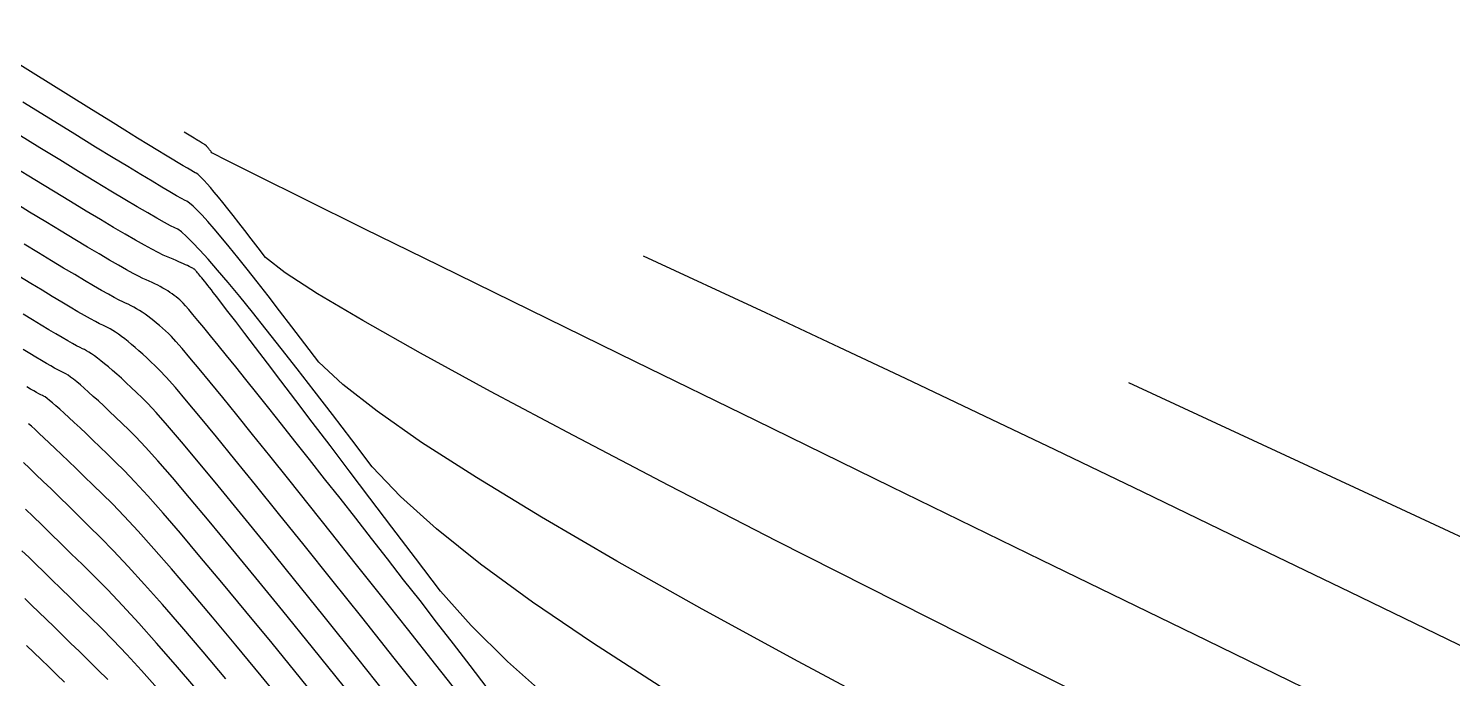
# Model space of a CAD drawing. Header units: inches. Extents: x 1412622.3 to 1412714.6, y 4931530.8 to 4931588.5.
# Drawn here: x 1412636.31 to 1412649.15, y 4931580.57 to 4931586.43 of the extents above; entities that cross this region are included whole.
import ezdxf

# ---------------------------------------------------------------- set-up
doc = ezdxf.new("R2010")
doc.units = ezdxf.units.IN
doc.header["$MEASUREMENT"] = 0

msp = doc.modelspace()

# ---------------------------------------------------------------- linework, layer by layer
for points in [[(1412646.662, 4931579.997), (1412645.347, 4931580.653), (1412644.146, 4931581.258), (1412643.059, 4931581.81), (1412642.085, 4931582.311), (1412641.225, 4931582.759), (1412640.479, 4931583.156), (1412639.846, 4931583.501), (1412639.326, 4931583.795), (1412638.92, 4931584.036), (1412638.628, 4931584.226), (1412638.449, 4931584.363), (1412638.384, 4931584.449), (1412638.322, 4931584.53), (1412638.264, 4931584.606), (1412638.209, 4931584.676), (1412638.158, 4931584.742), (1412638.111, 4931584.802), (1412638.066, 4931584.857), (1412638.026, 4931584.907), (1412637.989, 4931584.952), (1412637.955, 4931584.992), (1412637.925, 4931585.026), (1412637.899, 4931585.056), (1412637.875, 4931585.08), (1412637.856, 4931585.099), (1412637.84, 4931585.113), (1412637.827, 4931585.122), (1412637.818, 4931585.126), (1412637.802, 4931585.135), (1412637.778, 4931585.148), (1412637.747, 4931585.166), (1412637.708, 4931585.189), (1412637.662, 4931585.216), (1412637.609, 4931585.248), (1412637.548, 4931585.285), (1412637.48, 4931585.327), (1412637.396, 4931585.378), (1412637.297, 4931585.439), (1412637.183, 4931585.51), (1412637.053, 4931585.59), (1412636.884, 4931585.695), (1412636.675, 4931585.825), (1412636.356, 4931586.023), (1412635.711, 4931586.425)], [(1412644.204, 4931580.216), (1412643.249, 4931580.726), (1412642.386, 4931581.197), (1412641.615, 4931581.63), (1412640.937, 4931582.025), (1412640.351, 4931582.381), (1412639.857, 4931582.698), (1412639.456, 4931582.978), (1412639.147, 4931583.219), (1412638.93, 4931583.421), (1412638.806, 4931583.585), (1412638.688, 4931583.739), (1412638.577, 4931583.884), (1412638.473, 4931584.018), (1412638.375, 4931584.143), (1412638.284, 4931584.258), (1412638.2, 4931584.363), (1412638.122, 4931584.459), (1412638.051, 4931584.545), (1412637.987, 4931584.621), (1412637.93, 4931584.687), (1412637.879, 4931584.743), (1412637.835, 4931584.789), (1412637.798, 4931584.826), (1412637.767, 4931584.853), (1412637.743, 4931584.87), (1412637.726, 4931584.877), (1412637.695, 4931584.894), (1412637.649, 4931584.919), (1412637.589, 4931584.954), (1412637.516, 4931584.997), (1412637.428, 4931585.049), (1412637.326, 4931585.111), (1412637.21, 4931585.181), (1412637.079, 4931585.261), (1412636.92, 4931585.358), (1412636.731, 4931585.475), (1412636.512, 4931585.61), (1412636.264, 4931585.763)], [(1412642.006, 4931580.501), (1412641.396, 4931580.893), (1412640.857, 4931581.26), (1412640.389, 4931581.602), (1412639.992, 4931581.919), (1412639.666, 4931582.211), (1412639.411, 4931582.479), (1412639.228, 4931582.721), (1412639.054, 4931582.948), (1412638.89, 4931583.162), (1412638.736, 4931583.36), (1412638.591, 4931583.545), (1412638.457, 4931583.715), (1412638.333, 4931583.87), (1412638.218, 4931584.011), (1412638.114, 4931584.137), (1412638.019, 4931584.249), (1412637.934, 4931584.347), (1412637.859, 4931584.43), (1412637.794, 4931584.499), (1412637.739, 4931584.553), (1412637.694, 4931584.593), (1412637.659, 4931584.618), (1412637.633, 4931584.629), (1412637.594, 4931584.649), (1412637.54, 4931584.678), (1412637.472, 4931584.716), (1412637.39, 4931584.764), (1412637.293, 4931584.82), (1412637.182, 4931584.886), (1412637.058, 4931584.961), (1412636.918, 4931585.045), (1412636.765, 4931585.138), (1412636.598, 4931585.241), (1412636.416, 4931585.352), (1412636.22, 4931585.473)], [(1412648.556, 4931580.122), (1412646.932, 4931580.913), (1412645.443, 4931581.639), (1412644.089, 4931582.299), (1412642.869, 4931582.894), (1412641.785, 4931583.424), (1412640.835, 4931583.889), (1412640.02, 4931584.288), (1412639.34, 4931584.622), (1412638.795, 4931584.891), (1412638.384, 4931585.094), (1412638.109, 4931585.233), (1412637.968, 4931585.306), (1412637.962, 4931585.314), (1412637.957, 4931585.321), (1412637.951, 4931585.328), (1412637.946, 4931585.334), (1412637.942, 4931585.34), (1412637.937, 4931585.346), (1412637.933, 4931585.351), (1412637.93, 4931585.355), (1412637.926, 4931585.359), (1412637.923, 4931585.363), (1412637.92, 4931585.366), (1412637.918, 4931585.369), (1412637.916, 4931585.371), (1412637.914, 4931585.373), (1412637.913, 4931585.374), (1412637.912, 4931585.375), (1412637.911, 4931585.375), (1412637.909, 4931585.376), (1412637.907, 4931585.377), (1412637.904, 4931585.379), (1412637.901, 4931585.381), (1412637.897, 4931585.383), (1412637.892, 4931585.386), (1412637.886, 4931585.39), (1412637.88, 4931585.393), (1412637.872, 4931585.398), (1412637.863, 4931585.404), (1412637.853, 4931585.41), (1412637.841, 4931585.417), (1412637.826, 4931585.427), (1412637.807, 4931585.439), (1412637.778, 4931585.457), (1412637.719, 4931585.493)], [(1412641.008, 4931580.39), (1412640.63, 4931580.726), (1412640.303, 4931581.049), (1412640.027, 4931581.358), (1412639.802, 4931581.655), (1412639.59, 4931581.934), (1412639.391, 4931582.196), (1412639.205, 4931582.441), (1412639.032, 4931582.67), (1412638.872, 4931582.88), (1412638.724, 4931583.074), (1412638.59, 4931583.251), (1412638.468, 4931583.411), (1412638.36, 4931583.553), (1412638.264, 4931583.678), (1412638.182, 4931583.787), (1412638.112, 4931583.878), (1412638.055, 4931583.952), (1412638.011, 4931584.009), (1412637.98, 4931584.048), (1412637.963, 4931584.071), (1412637.946, 4931584.092), (1412637.93, 4931584.112), (1412637.915, 4931584.131), (1412637.901, 4931584.149), (1412637.888, 4931584.165), (1412637.876, 4931584.18), (1412637.865, 4931584.193), (1412637.855, 4931584.205), (1412637.846, 4931584.216), (1412637.838, 4931584.226), (1412637.832, 4931584.234), (1412637.826, 4931584.241), (1412637.821, 4931584.247), (1412637.817, 4931584.252), (1412637.814, 4931584.255), (1412637.812, 4931584.257), (1412637.808, 4931584.259), (1412637.803, 4931584.262), (1412637.795, 4931584.266), (1412637.786, 4931584.271), (1412637.775, 4931584.277), (1412637.762, 4931584.283), (1412637.747, 4931584.29), (1412637.73, 4931584.298), (1412637.711, 4931584.306), (1412637.691, 4931584.315), (1412637.668, 4931584.325), (1412637.644, 4931584.336), (1412637.617, 4931584.347), (1412637.589, 4931584.359), (1412637.559, 4931584.372), (1412637.528, 4931584.385), (1412637.484, 4931584.407), (1412637.427, 4931584.437), (1412637.359, 4931584.474), (1412637.279, 4931584.519), (1412637.186, 4931584.573), (1412637.081, 4931584.634), (1412636.964, 4931584.704), (1412636.834, 4931584.781), (1412636.693, 4931584.866), (1412636.539, 4931584.96), (1412636.373, 4931585.061), (1412636.195, 4931585.17)], [(1412640.449, 4931580.487), (1412640.295, 4931580.688), (1412640.143, 4931580.885), (1412639.992, 4931581.08), (1412639.843, 4931581.273), (1412639.695, 4931581.462), (1412639.55, 4931581.65), (1412639.405, 4931581.834), (1412639.263, 4931582.016), (1412639.122, 4931582.195), (1412638.983, 4931582.371), (1412638.846, 4931582.545), (1412638.716, 4931582.709), (1412638.594, 4931582.862), (1412638.48, 4931583.006), (1412638.373, 4931583.14), (1412638.274, 4931583.264), (1412638.183, 4931583.378), (1412638.1, 4931583.482), (1412638.024, 4931583.575), (1412637.956, 4931583.659), (1412637.895, 4931583.733), (1412637.842, 4931583.797), (1412637.797, 4931583.851), (1412637.76, 4931583.895), (1412637.73, 4931583.929), (1412637.708, 4931583.953), (1412637.694, 4931583.967), (1412637.678, 4931583.981), (1412637.662, 4931583.995), (1412637.645, 4931584.009), (1412637.627, 4931584.022), (1412637.609, 4931584.036), (1412637.589, 4931584.049), (1412637.569, 4931584.062), (1412637.548, 4931584.075), (1412637.525, 4931584.088), (1412637.502, 4931584.101), (1412637.479, 4931584.113), (1412637.454, 4931584.126), (1412637.428, 4931584.138), (1412637.402, 4931584.15), (1412637.374, 4931584.163), (1412637.346, 4931584.175), (1412637.307, 4931584.194), (1412637.258, 4931584.22), (1412637.197, 4931584.253), (1412637.126, 4931584.293), (1412637.044, 4931584.34), (1412636.951, 4931584.395), (1412636.847, 4931584.456), (1412636.733, 4931584.525), (1412636.608, 4931584.6), (1412636.472, 4931584.683), (1412636.325, 4931584.772), (1412636.167, 4931584.869)], [(1412640.233, 4931580.381), (1412639.986, 4931580.694), (1412639.729, 4931581.019), (1412639.487, 4931581.325), (1412639.259, 4931581.612), (1412639.045, 4931581.881), (1412638.846, 4931582.131), (1412638.661, 4931582.363), (1412638.49, 4931582.576), (1412638.334, 4931582.77), (1412638.192, 4931582.945), (1412638.065, 4931583.102), (1412637.952, 4931583.241), (1412637.853, 4931583.36), (1412637.769, 4931583.461), (1412637.699, 4931583.543), (1412637.643, 4931583.607), (1412637.602, 4931583.652), (1412637.575, 4931583.678), (1412637.548, 4931583.703), (1412637.522, 4931583.728), (1412637.495, 4931583.751), (1412637.469, 4931583.773), (1412637.443, 4931583.794), (1412637.417, 4931583.815), (1412637.391, 4931583.834), (1412637.365, 4931583.852), (1412637.34, 4931583.87), (1412637.314, 4931583.886), (1412637.289, 4931583.901), (1412637.264, 4931583.916), (1412637.239, 4931583.929), (1412637.214, 4931583.942), (1412637.189, 4931583.953), (1412637.165, 4931583.964), (1412637.131, 4931583.98), (1412637.088, 4931584.003), (1412637.035, 4931584.032), (1412636.973, 4931584.067), (1412636.902, 4931584.108), (1412636.821, 4931584.155), (1412636.731, 4931584.209), (1412636.631, 4931584.268), (1412636.522, 4931584.334), (1412636.404, 4931584.406), (1412636.276, 4931584.484)], [(1412663.532, 4931573.893), (1412661.73, 4931574.792), (1412659.802, 4931575.73), (1412657.981, 4931576.615), (1412656.266, 4931577.448), (1412654.659, 4931578.229), (1412653.158, 4931578.957), (1412651.764, 4931579.634), (1412650.477, 4931580.257), (1412649.297, 4931580.829), (1412648.224, 4931581.348), (1412647.244, 4931581.821), (1412646.358, 4931582.249), (1412645.565, 4931582.63), (1412644.865, 4931582.965), (1412644.218, 4931583.273), (1412643.623, 4931583.554), (1412642.958, 4931583.864), (1412641.855, 4931584.374)], [(1412639.924, 4931580.362), (1412639.61, 4931580.756), (1412639.318, 4931581.123), (1412639.047, 4931581.462), (1412638.798, 4931581.774), (1412638.569, 4931582.058), (1412638.361, 4931582.315), (1412638.174, 4931582.545), (1412638.008, 4931582.748), (1412637.864, 4931582.923), (1412637.74, 4931583.071), (1412637.638, 4931583.191), (1412637.556, 4931583.284), (1412637.496, 4931583.35), (1412637.456, 4931583.389), (1412637.418, 4931583.425), (1412637.381, 4931583.46), (1412637.345, 4931583.493), (1412637.31, 4931583.524), (1412637.277, 4931583.553), (1412637.244, 4931583.581), (1412637.213, 4931583.606), (1412637.183, 4931583.63), (1412637.154, 4931583.652), (1412637.126, 4931583.672), (1412637.099, 4931583.69), (1412637.074, 4931583.706), (1412637.05, 4931583.72), (1412637.026, 4931583.733), (1412637.004, 4931583.744), (1412636.984, 4931583.753), (1412636.955, 4931583.767), (1412636.918, 4931583.786), (1412636.873, 4931583.811), (1412636.82, 4931583.84), (1412636.76, 4931583.875), (1412636.691, 4931583.916), (1412636.614, 4931583.961), (1412636.529, 4931584.012), (1412636.437, 4931584.068), (1412636.336, 4931584.129), (1412636.227, 4931584.195)], [(1412639.608, 4931580.345), (1412639.282, 4931580.753), (1412638.98, 4931581.129), (1412638.704, 4931581.473), (1412638.452, 4931581.783), (1412638.225, 4931582.062), (1412638.024, 4931582.308), (1412637.847, 4931582.521), (1412637.695, 4931582.702), (1412637.568, 4931582.85), (1412637.466, 4931582.966), (1412637.39, 4931583.049), (1412637.338, 4931583.099), (1412637.288, 4931583.147), (1412637.24, 4931583.193), (1412637.195, 4931583.235), (1412637.152, 4931583.275), (1412637.111, 4931583.312), (1412637.072, 4931583.346), (1412637.035, 4931583.378), (1412637.001, 4931583.407), (1412636.968, 4931583.433), (1412636.938, 4931583.457), (1412636.91, 4931583.478), (1412636.884, 4931583.496), (1412636.86, 4931583.512), (1412636.839, 4931583.524), (1412636.819, 4931583.534), (1412636.802, 4931583.542), (1412636.779, 4931583.553), (1412636.748, 4931583.569), (1412636.711, 4931583.589), (1412636.668, 4931583.614), (1412636.618, 4931583.643), (1412636.561, 4931583.676), (1412636.498, 4931583.713), (1412636.428, 4931583.755), (1412636.351, 4931583.801), (1412636.268, 4931583.852)], [(1412639.161, 4931580.494), (1412638.873, 4931580.852), (1412638.606, 4931581.181), (1412638.362, 4931581.48), (1412638.141, 4931581.75), (1412637.942, 4931581.99), (1412637.765, 4931582.2), (1412637.611, 4931582.381), (1412637.48, 4931582.533), (1412637.37, 4931582.655), (1412637.283, 4931582.747), (1412637.219, 4931582.81), (1412637.158, 4931582.869), (1412637.1, 4931582.925), (1412637.045, 4931582.977), (1412636.993, 4931583.026), (1412636.945, 4931583.071), (1412636.899, 4931583.112), (1412636.857, 4931583.15), (1412636.818, 4931583.185), (1412636.782, 4931583.215), (1412636.75, 4931583.242), (1412636.72, 4931583.266), (1412636.694, 4931583.286), (1412636.671, 4931583.303), (1412636.651, 4931583.316), (1412636.634, 4931583.325), (1412636.621, 4931583.331), (1412636.602, 4931583.34), (1412636.578, 4931583.352), (1412636.549, 4931583.368), (1412636.515, 4931583.388), (1412636.476, 4931583.41), (1412636.431, 4931583.436), (1412636.381, 4931583.466), (1412636.326, 4931583.499), (1412636.266, 4931583.535)], [(1412664.292, 4931574.624), (1412662.803, 4931575.347), (1412661.387, 4931576.033), (1412660.045, 4931576.683), (1412658.777, 4931577.296), (1412657.582, 4931577.873), (1412656.46, 4931578.414), (1412655.412, 4931578.918), (1412654.409, 4931579.399), (1412653.451, 4931579.857), (1412652.537, 4931580.292), (1412651.669, 4931580.703), (1412650.759, 4931581.131), (1412649.807, 4931581.576), (1412648.555, 4931582.158), (1412646.228, 4931583.234)], [(1412639.041, 4931580.234), (1412638.765, 4931580.575), (1412638.509, 4931580.889), (1412638.273, 4931581.176), (1412638.057, 4931581.437), (1412637.86, 4931581.672), (1412637.684, 4931581.88), (1412637.527, 4931582.061), (1412637.391, 4931582.216), (1412637.274, 4931582.344), (1412637.177, 4931582.446), (1412637.1, 4931582.521), (1412637.028, 4931582.591), (1412636.959, 4931582.658), (1412636.895, 4931582.719), (1412636.835, 4931582.777), (1412636.779, 4931582.83), (1412636.727, 4931582.878), (1412636.679, 4931582.922), (1412636.636, 4931582.962), (1412636.597, 4931582.997), (1412636.562, 4931583.028), (1412636.531, 4931583.054), (1412636.504, 4931583.076), (1412636.482, 4931583.094), (1412636.464, 4931583.107), (1412636.449, 4931583.115), (1412636.44, 4931583.12), (1412636.426, 4931583.126), (1412636.409, 4931583.135), (1412636.387, 4931583.147), (1412636.362, 4931583.161), (1412636.334, 4931583.178), (1412636.301, 4931583.197)], [(1412638.657, 4931580.297), (1412638.412, 4931580.597), (1412638.183, 4931580.873), (1412637.972, 4931581.125), (1412637.779, 4931581.354), (1412637.602, 4931581.559), (1412637.444, 4931581.741), (1412637.302, 4931581.899), (1412637.178, 4931582.033), (1412637.071, 4931582.144), (1412636.982, 4931582.231), (1412636.898, 4931582.313), (1412636.818, 4931582.39), (1412636.745, 4931582.462), (1412636.676, 4931582.528), (1412636.613, 4931582.589), (1412636.554, 4931582.644), (1412636.501, 4931582.694), (1412636.454, 4931582.739), (1412636.411, 4931582.779), (1412636.374, 4931582.813), (1412636.341, 4931582.843), (1412636.314, 4931582.866)], [(1412638.094, 4931580.569), (1412637.888, 4931580.813), (1412637.697, 4931581.036), (1412637.521, 4931581.239), (1412637.36, 4931581.42), (1412637.213, 4931581.582), (1412637.082, 4931581.723), (1412636.965, 4931581.843), (1412636.863, 4931581.942), (1412636.767, 4931582.035), (1412636.678, 4931582.123), (1412636.595, 4931582.204), (1412636.518, 4931582.279), (1412636.447, 4931582.347), (1412636.382, 4931582.41), (1412636.324, 4931582.466), (1412636.271, 4931582.517)], [(1412637.822, 4931580.482), (1412637.638, 4931580.696), (1412637.467, 4931580.891), (1412637.308, 4931581.069), (1412637.163, 4931581.228), (1412637.029, 4931581.369), (1412636.909, 4931581.492), (1412636.801, 4931581.598), (1412636.7, 4931581.696), (1412636.605, 4931581.789), (1412636.516, 4931581.876), (1412636.434, 4931581.956), (1412636.358, 4931582.03), (1412636.289, 4931582.097)], [(1412637.477, 4931580.481), (1412637.333, 4931580.643), (1412637.2, 4931580.787), (1412637.079, 4931580.916), (1412636.969, 4931581.028), (1412636.871, 4931581.124), (1412636.778, 4931581.215), (1412636.689, 4931581.301), (1412636.605, 4931581.383), (1412636.526, 4931581.46), (1412636.452, 4931581.533), (1412636.382, 4931581.601), (1412636.317, 4931581.664), (1412636.256, 4931581.723)], [(1412637.03, 4931580.564), (1412636.941, 4931580.65), (1412636.856, 4931580.733), (1412636.774, 4931580.814), (1412636.694, 4931580.891), (1412636.618, 4931580.965), (1412636.545, 4931581.037), (1412636.475, 4931581.105), (1412636.407, 4931581.17), (1412636.343, 4931581.232), (1412636.282, 4931581.292)], [(1412636.638, 4931580.54), (1412636.567, 4931580.609), (1412636.498, 4931580.676), (1412636.43, 4931580.742), (1412636.363, 4931580.806), (1412636.298, 4931580.869)]]:
    msp.add_lwpolyline(points)

doc.saveas('drawing.dxf')
